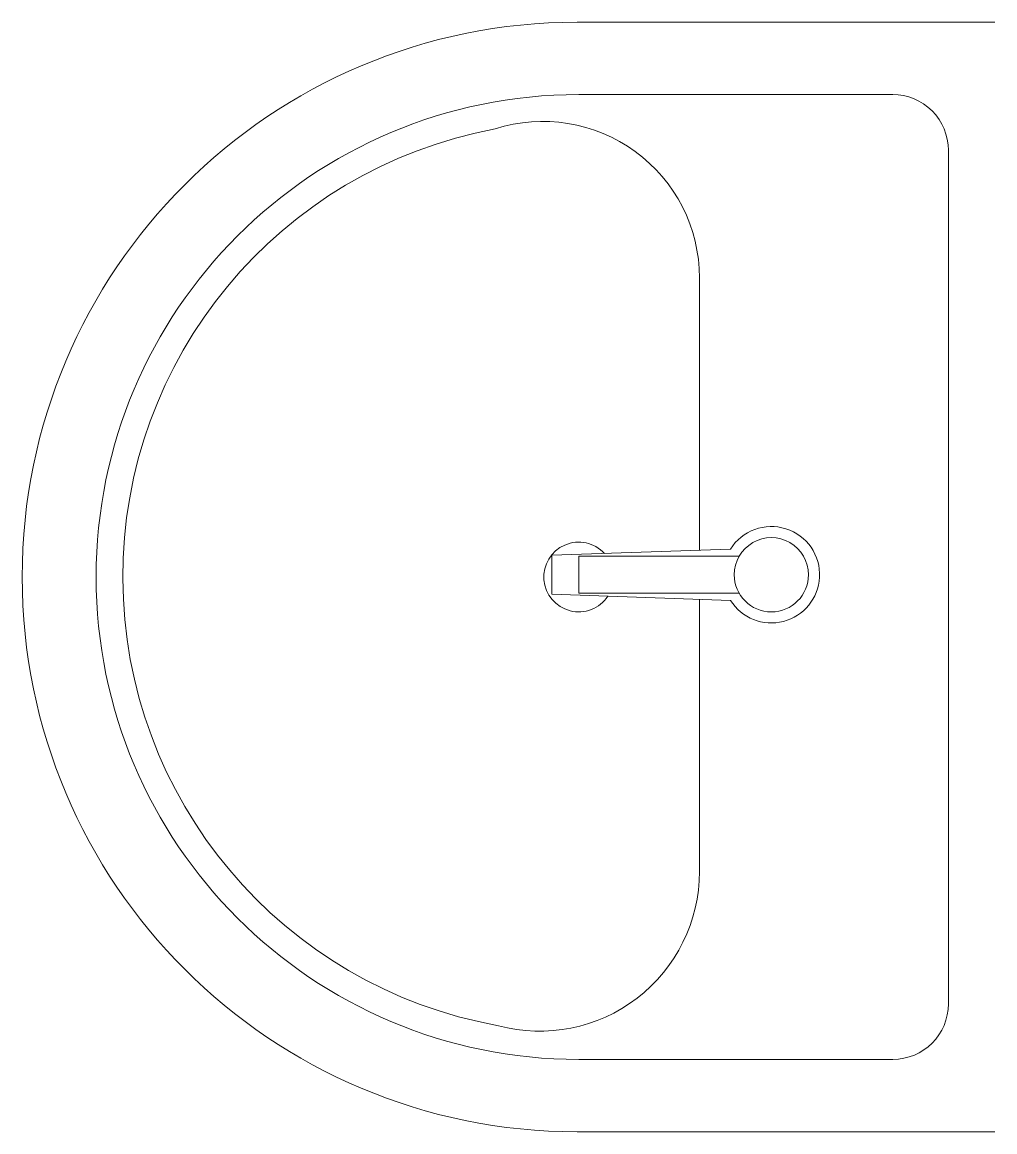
# Model space of a CAD drawing. Header units: centimetres. Extents: x 468.3 to 520.7, y 284.9 to 344.7.
import ezdxf

# ---------------------------------------------------------------- set-up
doc = ezdxf.new("R2010")
doc.units = ezdxf.units.CM
doc.layers.add('P-SANR-FIXT', color=31, linetype='Continuous', lineweight=9)

# ---------------------------------------------------------------- blocks, each defined once
blk = doc.blocks.new('Pia WC - Pia Simples WC-336002-Planta Baixa')
at = {"layer": 'P-SANR-FIXT'}
for p, q in [((-1.259, 14.241), (-0.93, 23.87)), ((-0.93, 23.87), (1.172, 23.87)), ((1.172, 23.87), (1.501, 14.241)), ((-29.901, 22.5), (-29.901, 0)), ((-26, 5.5), (-26, 22.415)), ((1.121, 22.415), (-0.879, 22.415)), ((-0.879, 22.415), (-0.879, 13.77)), ((1.121, 13.77), (1.121, 22.415)), ((26, 5.5), (26, 22.415)), ((29.901, 0), (29.901, 22.5)), ((-1.202, 15.912), (-15.879, 15.912)), ((16.121, 15.912), (1.444, 15.912)), ((-23, 2.5), (23, 2.5))]:
    blk.add_line(p, q, dxfattribs=at)
for centre, radius, start, end in [((0, 22.5), 29.901, 360, 180), ((0, 22.415), 26, 360, 180), ((0, 22.415), 24.565, 10.55316, 169.86698), ((16.121, 24.343), 8.431, 270, 17.7612), ((-15.879, 24.509), 8.597, 164.97795, 270), ((0, 22.415), 1.879, 312.47474, 236.64659), ((0.121, 12.038), 2.6, 122.05248, 266.93513), ((0.121, 12.038), 2, 90, 270), ((0.121, 12.038), 2.6, 266.93513, 57.94752), ((0.121, 12.038), 2, 270, 90), ((-23, 5.5), 3, 180, 270), ((23, 5.5), 3, 270, 0)]:
    blk.add_arc(centre, radius, start, end, dxfattribs=at)

msp = doc.modelspace()

# ---------------------------------------------------------------- block references
at = {"layer": 'P-SANR-FIXT', "rotation": 89.99999999999993}
msp.add_blockref('Pia WC - Pia Simples WC-336002-Planta Baixa', (520.667, 314.774), dxfattribs=at)

doc.saveas('drawing.dxf')
